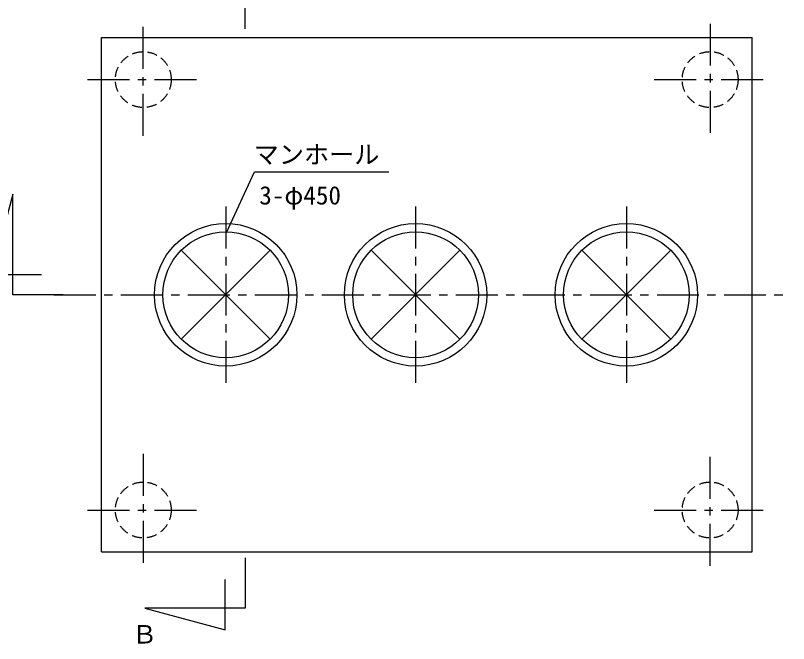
# Model space of a CAD drawing. Units: millimetres, scale not verified. Extents: x -23960 to 8910, y -6308 to 6308.
# Drawn here: x -6171 to -3403, y 2552 to 4799 of the extents above; entities that cross this region are included whole.
import ezdxf
from ezdxf.enums import TextEntityAlignment as Align

# ---------------------------------------------------------------- set-up
doc = ezdxf.new("R2010")
doc.units = ezdxf.units.MM
doc.header["$LTSCALE"] = 30
doc.linetypes.add('CHAIN1', pattern=[8, 5, -1, 1, -1])
doc.linetypes.add('DASHED1', pattern=[1.8, 1.2, -0.6])
for name, color, linetype, lineweight in [('0-1_空気管', 3, 'Continuous', 25), ('0-4_機器', 2, 'Continuous', 25), ('0-C_08', 2, 'Continuous', 25)]:
    doc.layers.add(name, color=color, linetype=linetype, lineweight=lineweight)
doc.styles.add('ＭＳ ゴシック', font='')
doc.styles.get('ＭＳ ゴシック').set_extended_font_data('MS Gothic')

msp = doc.modelspace()

# ---------------------------------------------------------------- linework, layer by layer
at = {"layer": '0-1_空気管'}
for p, q in [((-5348.53, 4751.11), (-5348.53, 4931.11)), ((-5577.68, 3958.67), (-5259.48, 3640.47)), ((-5577.68, 3640.47), (-5259.48, 3958.67)), ((-4897.68, 3958.67), (-4579.48, 3640.47)), ((-4897.68, 3640.47), (-4579.48, 3958.67)), ((-4142.68, 3958.67), (-3824.48, 3640.47)), ((-4142.68, 3640.47), (-3824.48, 3958.67)), ((-5348.53, 2857.96), (-5348.53, 2677.96)), ((-5420.52, 2600.79), (-5420.52, 2780.79))]:
    msp.add_line(p, q, dxfattribs=at)
at = {"layer": '0-1_空気管', "linetype": 'CHAIN1'}
for p, q in [((-5418.58, 4114.94), (-5418.58, 3481.86)), ((-4738.58, 4114.94), (-4738.58, 3481.86)), ((-3983.58, 4114.94), (-3983.58, 3481.86)), ((-6033.78, 3799.57), (-3402.76, 3799.57))]:
    msp.add_line(p, q, dxfattribs=at)
at = {"layer": '0-1_空気管', "color": 4}
msp.add_lwpolyline([(-5414.6, 4024.53), (-5315.2, 4239.2), (-4834.66, 4239.2)], dxfattribs=at)
at = {"layer": '0-1_空気管'}
for points in [[(-6000.98, 3799.7), (-6180.98, 3799.7), (-6180.98, 4159.7), (-6258.15, 3871.7), (-6078.15, 3871.7)], [(-5348.53, 2677.96), (-5708.53, 2677.96), (-5420.52, 2600.79)]]:
    msp.add_lwpolyline(points, dxfattribs=at)
for centre, radius in [((-5418.58, 3799.57), 255), ((-4738.58, 3799.57), 255), ((-3983.58, 3799.57), 255), ((-5418.58, 3799.57), 225), ((-4738.58, 3799.57), 225), ((-3983.58, 3799.57), 225)]:
    msp.add_circle(centre, radius, dxfattribs=at)
at = {"layer": '0-4_機器', "linetype": 'CHAIN1'}
for p, q in [((-5713.58, 4368.3), (-5713.58, 4768.3)), ((-3683.6, 4769.57), (-3683.6, 4369.57)), ((-5913.58, 4569.57), (-5513.58, 4569.57)), ((-3883.6, 4569.57), (-3483.6, 4569.57)), ((-5713.58, 3230.84), (-5713.58, 2830.84)), ((-3683.6, 2829.57), (-3683.6, 3229.57)), ((-5913.58, 3029.57), (-5513.58, 3029.57)), ((-3883.6, 3029.57), (-3483.6, 3029.57))]:
    msp.add_line(p, q, dxfattribs=at)
at = {"layer": '0-4_機器'}
for p, q in [((-3533.6, 2879.57), (-3533.6, 4719.57)), ((-5863.58, 2879.57), (-3533.6, 2879.57))]:
    msp.add_line(p, q, dxfattribs=at)
msp.add_lwpolyline([(-5863.58, 2879.57), (-5863.58, 4719.57), (-3533.6, 4719.57)], dxfattribs=at)
at = {"layer": '0-C_08', "linetype": 'DASHED1'}
for centre in [(-5713.58, 4569.57), (-3683.6, 4569.57), (-5713.58, 3029.57), (-3683.6, 3029.57)]:
    msp.add_circle(centre, 100, dxfattribs=at)

# ---------------------------------------------------------------- texts
at = {"layer": '0-1_空気管', "color": 4, "style": 'ＭＳ ゴシック'}
for s, p in [('マンホール', (-5318.21, 4248.92)), ('3-φ450', (-5298.19, 4102.73)), ('Ｂ', (-5753.79, 2532.11))]:
    msp.add_text(s, height=65.98, dxfattribs=at).set_placement(p, align=Align.BOTTOM_LEFT)

doc.saveas('drawing.dxf')
